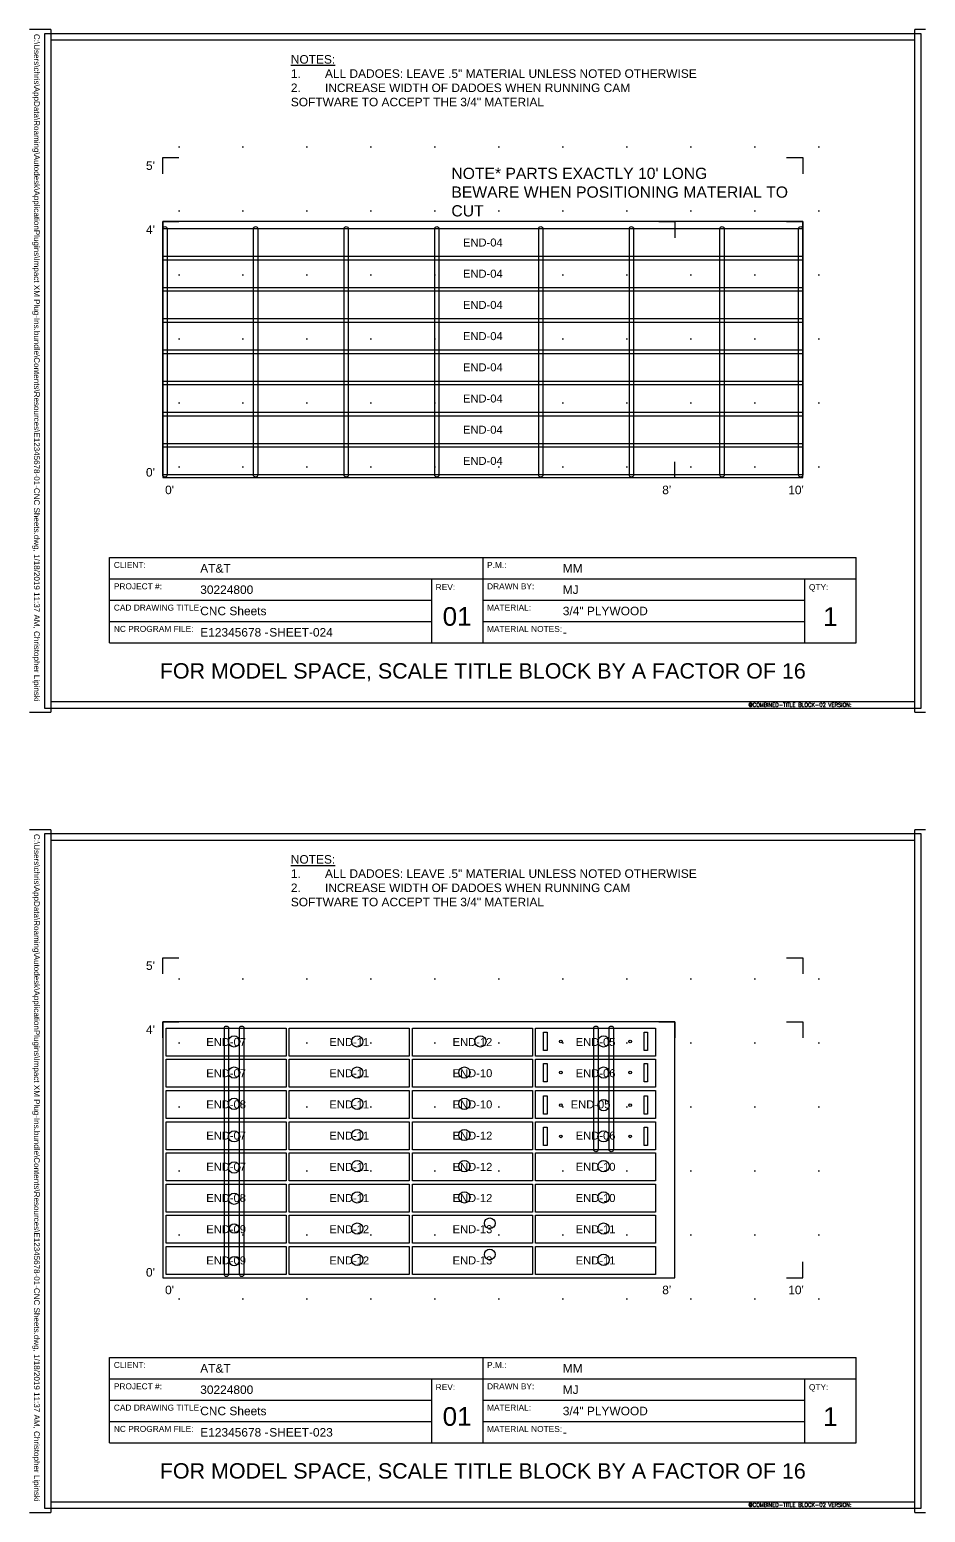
# Model space of a CAD drawing. Header units: inches. Extents: x 292 to 1880, y 512 to 1390.
# Drawn here: x 512 to 680, y 812 to 1090 of the extents above; entities that cross this region are included whole.
import ezdxf
from ezdxf.enums import TextEntityAlignment as Align

# ---------------------------------------------------------------- set-up
doc = ezdxf.new("R2010")
doc.units = ezdxf.units.IN
doc.header["$MEASUREMENT"] = 0
doc.layers.get('Defpoints').update_dxf_attribs({"true_color": 0xff8080})
for name, color, linetype in [('0_GRID', 11, 'Continuous'), ('MD_Annotation', 4, 'Continuous'), ('MD_Title Blocks', 40, 'Continuous'), ('NC_Dado 0.25 Deep', 151, 'Continuous'), ('NC_Drill_D0.5', 104, 'Continuous'), ('NC_Inside', 230, 'Continuous'), ('NC_Material', 5, 'Continuous'), ('NC_Outside', 74, 'Continuous')]:
    doc.layers.add(name, color=color, linetype=linetype)
doc.styles.add('ANNO', font='swissli.ttf')
doc.styles.get("Standard").update_dxf_attribs({"font": 'simplex.shx'})

# ---------------------------------------------------------------- blocks, each defined once
blk = doc.blocks.new('TBLOCK-CNC SHEET GRID-02')
at = {"layer": '0_GRID'}
h = blk.add_hatch(dxfattribs=at)
h.set_pattern_fill('GRID', color=11, scale=1.5, pattern_type=2)
h.set_pattern_definition([(0, (0.75, 1.5), (0, 1.5), [0, -1.5]), (0, (1.5, 1.5), (0, 1.5), [0, -1.5]), (0, (0, 1.5), (0, 1.5), [0, -1.5]), (0, (1.5, 0), (0, 1.5), [0, -1.5]), (0, (0.75, 0), (0, 1.5), [0, -1.5]), (0, (0, 0), (0, 1.5), [0, -1.5]), (0, (0.75, 0.75), (0, 1.5), [0, -1.5]), (0, (1.5, 0.75), (0, 1.5), [0, -1.5]), (0, (0, 0.75), (0, 1.5), [0, -1.5])])
h.paths.add_polyline_path([(7.75, 4), (-0.25, 4), (-0.25, -0.25), (7.75, -0.25)])
at = {"color": 14}
for p, q in [((0, 3.562), (0, 3.75)), ((0, 3.75), (0.187, 3.75)), ((7.312, 3.75), (7.5, 3.75)), ((7.5, 3.75), (7.5, 3.562)), ((0, 2.812), (0, 3)), ((0, 3), (0.187, 3)), ((5.812, 3), (6, 3)), ((6, 3), (6, 2.812)), ((7.312, 3), (7.5, 3)), ((7.5, 3), (7.5, 2.812)), ((0, 0.187), (0, 0)), ((6, 0), (6, 0.187)), ((7.5, 0), (7.5, 0.187)), ((0, 0), (0.187, 0)), ((5.812, 0), (6, 0)), ((7.312, 0), (7.5, 0))]:
    blk.add_line(p, q, dxfattribs=at)
at = {"color": 11, "char_height": 0.1, "style": 'ANNO'}
for s, insert, attachment_point in [("5'", (-0.094, 3.656), 6), ("4'", (-0.094, 2.906), 6), ("0'", (-0.094, 0.062), 6), ("0'", (0.078, -0.094), 2), ("8'", (5.906, -0.094), 2), ("10'", (7.422, -0.094), 2)]:
    blk.add_mtext(s, dxfattribs=dict(at, insert=insert, attachment_point=attachment_point))
blk = doc.blocks.new('TBLOCK-CNC NOTES-02')
at = {"color": 4, "linetype": 'Continuous', "insert": (0, 0), "char_height": 0.1, "width": 4.5, "attachment_point": 1, "style": 'ANNO'}
blk.add_mtext('\\A1;{\\LNOTES:\\P\\pi-0.3,l0.4,t0.4;}1.^IALL DADOES: LEAVE .5" MATERIAL UNLESS NOTED OTHERWISE\\P2.^IINCREASE WIDTH OF DADOES WHEN RUNNING CAM SOFTWARE TO ACCEPT THE 3/4" MATERIAL ', dxfattribs=at)
blk = doc.blocks.new('*U8')
at = {"color": 5}
for p, q in [((0.688, 1.688), (9.438, 1.688)), ((0.688, 0.788), (0.688, 1.688)), ((5.062, 1.688), (5.062, 0.688)), ((9.438, 0.688), (9.438, 1.688)), ((4.46, 1.438), (4.46, 0.688)), ((4.46, 1.438), (5.062, 1.438)), ((8.835, 1.438), (8.835, 0.688)), ((8.835, 1.438), (9.438, 1.438)), ((0.688, 0.688), (0.688, 0.788)), ((0.688, 0.688), (5.062, 0.688)), ((5.062, 0.688), (9.438, 0.688))]:
    blk.add_line(p, q, dxfattribs=at)
at = {"color": 9}
for p, q in [((0.688, 1.438), (4.46, 1.438)), ((5.062, 1.438), (8.835, 1.438)), ((0.688, 1.188), (4.46, 1.188)), ((5.062, 1.188), (8.835, 1.188)), ((0.688, 0.938), (4.46, 0.938)), ((5.062, 0.938), (8.835, 0.938))]:
    blk.add_line(p, q, dxfattribs=at)
blk.add_lwpolyline([(-0.075, -0.075), (10.2, -0.075), (10.2, 7.825), (-0.075, 7.825)], close=True, dxfattribs=at)
at = {"color": 5}
blk.add_lwpolyline([(0, 0), (10.125, 0), (10.125, 7.75), (0, 7.75)], close=True, dxfattribs=at)
at = {"layer": 'Defpoints'}
for p, q in [((0, 7.875), (-0.25, 7.875)), ((0, 7.875), (0, 7.75)), ((10.125, 7.75), (10.125, 7.875)), ((10.25, 7.875), (10.125, 7.875)), ((0, 0), (0, -0.125)), ((10.125, -0.125), (10.125, 0)), ((-0.25, -0.125), (0, -0.125)), ((10.125, -0.125), (10.25, -0.125))]:
    blk.add_line(p, q, dxfattribs=at)
for name, p in [('TBLOCK-CNC NOTES-02', (2.812, 7.577)), ('TBLOCK-CNC SHEET GRID-02', (1.312, 2.625))]:
    blk.add_blockref(name, p)
at = {"color": 4, "insert": (-0.22, 0), "char_height": 0.0675, "attachment_point": 9, "rotation": 270, "style": 'ANNO'}
blk.add_mtext('C:\\\\Users\\\\chris\\\\AppData\\\\Roaming\\\\Autodesk\\\\ApplicationPlugins\\\\Impact XM Plug-Ins.bundle\\\\Contents\\\\Resources\\\\E12345678-01-CNC Sheets.dwg, 1/18/2019 11:37 AM, Christopher Lipinski', dxfattribs=at)
at = {"color": 4, "style": 'ANNO'}
for s, insert, char_height, attachment_point in [('CLIENT:', (0.737, 1.637), 0.07, 1), ('P.M.:', (5.112, 1.637), 0.07, 1), ('PROJECT #:', (0.737, 1.387), 0.07, 1), ('REV:', (4.51, 1.377), 0.07, 1), ('DRAWN BY:', (5.112, 1.387), 0.07, 1), ('QTY:', (8.885, 1.377), 0.07, 1), ('CAD DRAWING TITLE:', (0.737, 1.137), 0.07, 1), ('CNC Sheets', (1.75, 1.062), 0.1, 4), ('01', (4.761, 0.997), 0.2188, 5), ('MATERIAL:', (5.112, 1.137), 0.07, 1), ('NC PROGRAM FILE:', (0.737, 0.888), 0.07, 1), ('MATERIAL NOTES:', (5.112, 0.887), 0.07, 1), ('E12345678 -', (1.75, 0.812), 0.1, 4)]:
    blk.add_mtext(s, dxfattribs=dict(at, insert=insert, char_height=char_height, attachment_point=attachment_point))
at = {"color": 14, "insert": (5.062, 0.344), "char_height": 0.18, "attachment_point": 5, "style": 'ANNO'}
blk.add_mtext('FOR MODEL SPACE, SCALE TITLE BLOCK BY A FACTOR OF 16', dxfattribs=at)
at = {"color": 4, "style": 'ANNO'}
for tag, p in [('CLIENT_2', (1.75, 1.562)), ('PM_2', (6, 1.562)), ('PROJECT_NO_2', (1.75, 1.312)), ('DET_2', (6, 1.312)), ('MATERIAL', (6, 1.062)), ('NC_PROG', (2.559, 0.812)), ('MATERIAL_NOTES', (6, 0.812))]:
    blk.add_attdef(tag, text='', height=0.1, dxfattribs=at).set_placement(p, align=Align.MIDDLE_LEFT)
blk.add_attdef('QTY', text='', height=0.219, dxfattribs=at).set_placement((9.136, 0.997), align=Align.MIDDLE_CENTER)
at = {"layer": 'Defpoints'}
blk.add_text('@COMBINED-TITLE BLOCK-02 VERSION:', height=0.045, dxfattribs=at).set_placement((8.175, -0.059))
at = {"layer": 'Defpoints', "flags": 2}
blk.add_attdef('TITLE_BLOCK_VERSION', (9.558, -0.059), '', height=0.045, dxfattribs=at)

msp = doc.modelspace()

# ---------------------------------------------------------------- linework, layer by layer
at = {"layer": 'NC_Dado 0.25 Deep'}
for points in [[(536.98, 1006.5), (536.98, 1052.7, -0.421843), (537.37, 1053.08, -0.421843), (537.77, 1052.7), (537.77, 1006.5, -0.421843), (537.37, 1006.12, -0.421843)], [(553.98, 1006.5), (553.98, 1052.7, -0.421843), (554.37, 1053.08, -0.421843), (554.77, 1052.7), (554.77, 1006.5, -0.421843), (554.37, 1006.12, -0.421842)], [(570.98, 1006.5), (570.98, 1052.7, -0.421843), (571.37, 1053.08, -0.421843), (571.77, 1052.7), (571.77, 1006.5, -0.421843), (571.37, 1006.12, -0.421843)], [(587.98, 1006.5), (587.98, 1052.7, -0.421843), (588.37, 1053.08, -0.421843), (588.77, 1052.7), (588.77, 1006.5, -0.421843), (588.37, 1006.12, -0.421843)], [(607.48, 1006.5), (607.48, 1052.7, -0.421843), (607.87, 1053.08, -0.421843), (608.27, 1052.7), (608.27, 1006.5, -0.421843), (607.87, 1006.12, -0.421843)], [(624.48, 1006.5), (624.48, 1052.7, -0.421843), (624.87, 1053.08, -0.421843), (625.27, 1052.7), (625.27, 1006.5, -0.421843), (624.87, 1006.12, -0.421843)], [(641.48, 1006.5), (641.48, 1052.7, -0.421843), (641.87, 1053.08, -0.421843), (642.27, 1052.7), (642.27, 1006.5, -0.421843), (641.87, 1006.12, -0.421843)], [(656.23, 1006.5), (656.23, 1052.7, -0.421843), (656.62, 1053.08, -0.421843), (657.02, 1052.7), (657.02, 1006.5, -0.421843), (656.62, 1006.12, -0.421843)], [(548.52, 856.6), (548.52, 902.8, -0.421843), (548.91, 903.18, -0.421843), (549.31, 902.8), (549.31, 856.6, -0.421843), (548.91, 856.22, -0.421843)], [(551.39, 856.6), (551.39, 902.8, -0.421843), (551.79, 903.18, -0.421843), (552.18, 902.8), (552.18, 856.6, -0.421843), (551.79, 856.22, -0.421843)], [(617.82, 880), (617.82, 902.8, -0.421843), (618.21, 903.18, -0.421843), (618.61, 902.8), (618.61, 880, -0.421843), (618.21, 879.62, -0.421843)], [(620.69, 880), (620.69, 902.8, -0.421843), (621.09, 903.18, -0.421843), (621.48, 902.8), (621.48, 880, -0.421843), (621.09, 879.62, -0.421843)]]:
    msp.add_lwpolyline(points, format="xyb", close=True, dxfattribs=at)
at = {"layer": 'NC_Drill_D0.5'}
for centre in [(611.65, 900.3), (624.65, 900.3), (611.65, 894.45), (624.65, 894.45), (611.65, 888.35), (624.65, 888.35), (611.65, 882.5), (624.65, 882.5)]:
    msp.add_circle(centre, 0.25, dxfattribs=at)
at = {"layer": 'NC_Inside'}
for points in [[(608.4, 898.58), (608.4, 902.02), (609.06, 902.02), (609.06, 898.58)], [(627.24, 898.58), (627.24, 902.02), (627.9, 902.02), (627.9, 898.58)], [(608.4, 892.73), (608.4, 896.17), (609.06, 896.17), (609.06, 892.73)], [(627.24, 892.73), (627.24, 896.17), (627.9, 896.17), (627.9, 892.73)], [(609.06, 890.07), (609.06, 886.63), (608.4, 886.63), (608.4, 890.07)], [(627.9, 890.07), (627.9, 886.63), (627.24, 886.63), (627.24, 890.07)], [(609.06, 884.22), (609.06, 880.78), (608.4, 880.78), (608.4, 884.22)], [(627.9, 884.22), (627.9, 880.78), (627.24, 880.78), (627.24, 884.22)]]:
    msp.add_lwpolyline(points, close=True, dxfattribs=at)
for centre, radius in [((550.35, 900.3), 1.06), ((573.45, 900.3), 1.06), ((596.55, 900.3), 1.06), ((619.65, 900.3), 1.06), ((550.35, 894.45), 1.06), ((573.45, 894.45), 1.06), ((593.55, 894.45), 1.06), ((619.65, 894.45), 1.06), ((550.35, 888.6), 1.06), ((573.45, 888.6), 1.06), ((593.55, 888.6), 1.06), ((619.65, 888.35), 1.06), ((550.35, 882.5), 1.06), ((573.45, 882.75), 1.06), ((593.55, 882.75), 1.06), ((619.65, 882.5), 1.06), ((550.35, 876.65), 1.06), ((573.45, 876.9), 1.06), ((593.55, 876.9), 1.06), ((619.65, 876.9), 1.06), ((550.35, 870.8), 1.06), ((573.45, 871.05), 1.06), ((593.55, 871.05), 1.06), ((619.65, 871.05), 1.06), ((550.35, 865.2), 0.875), ((573.45, 865.2), 1.06), ((598.3, 866.2), 1), ((619.65, 865.2), 1.06), ((550.35, 859.1), 0.875), ((573.45, 859.35), 1.06), ((598.3, 860.35), 1), ((619.65, 859.35), 1.06)]:
    msp.add_circle(centre, radius, dxfattribs=at)
at = {"layer": 'NC_Material', "linetype": 'Continuous'}
for points in [[(537, 1006), (657, 1006), (657, 1054), (537, 1054)], [(537, 856), (633, 856), (633, 904), (537, 904)]]:
    msp.add_lwpolyline(points, close=True, dxfattribs=at)
at = {"layer": 'NC_Outside'}
for points in [[(537, 1047.45), (537, 1052.7), (657, 1052.7), (657, 1047.45)], [(537, 1041.6), (537, 1046.85), (657, 1046.85), (657, 1041.6)], [(537, 1035.75), (537, 1041), (657, 1041), (657, 1035.75)], [(537, 1029.9), (537, 1035.15), (657, 1035.15), (657, 1029.9)], [(537, 1024.05), (537, 1029.3), (657, 1029.3), (657, 1024.05)], [(537, 1018.2), (537, 1023.45), (657, 1023.45), (657, 1018.2)], [(537, 1012.35), (537, 1017.6), (657, 1017.6), (657, 1012.35)], [(537, 1006.5), (537, 1011.75), (657, 1011.75), (657, 1006.5)], [(537.6, 897.55), (537.6, 902.8), (560.1, 902.8), (560.1, 897.55)], [(560.7, 897.55), (560.7, 902.8), (583.2, 902.8), (583.2, 897.55)], [(583.8, 897.55), (583.8, 902.8), (606.3, 902.8), (606.3, 897.55)], [(606.9, 897.55), (606.9, 902.8), (629.4, 902.8), (629.4, 897.55)], [(537.6, 891.7), (537.6, 896.95), (560.1, 896.95), (560.1, 891.7)], [(560.7, 891.7), (560.7, 896.95), (583.2, 896.95), (583.2, 891.7)], [(583.8, 891.7), (583.8, 896.95), (606.3, 896.95), (606.3, 891.7)], [(606.9, 891.7), (606.9, 896.95), (629.4, 896.95), (629.4, 891.7)], [(537.6, 885.85), (537.6, 891.1), (560.1, 891.1), (560.1, 885.85)], [(560.7, 885.85), (560.7, 891.1), (583.2, 891.1), (583.2, 885.85)], [(583.8, 885.85), (583.8, 891.1), (606.3, 891.1), (606.3, 885.85)], [(629.4, 891.1), (629.4, 885.85), (606.9, 885.85), (606.9, 891.1)], [(537.6, 880), (537.6, 885.25), (560.1, 885.25), (560.1, 880)], [(560.7, 880), (560.7, 885.25), (583.2, 885.25), (583.2, 880)], [(583.8, 880), (583.8, 885.25), (606.3, 885.25), (606.3, 880)], [(606.9, 880), (606.9, 885.25), (629.4, 885.25), (629.4, 880)], [(537.6, 874.15), (537.6, 879.4), (560.1, 879.4), (560.1, 874.15)], [(560.7, 874.15), (560.7, 879.4), (583.2, 879.4), (583.2, 874.15)], [(583.8, 874.15), (583.8, 879.4), (606.3, 879.4), (606.3, 874.15)], [(606.9, 874.15), (606.9, 879.4), (629.4, 879.4), (629.4, 874.15)], [(537.6, 868.3), (537.6, 873.55), (560.1, 873.55), (560.1, 868.3)], [(560.7, 868.3), (560.7, 873.55), (583.2, 873.55), (583.2, 868.3)], [(583.8, 868.3), (583.8, 873.55), (606.3, 873.55), (606.3, 868.3)], [(606.9, 868.3), (606.9, 873.55), (629.4, 873.55), (629.4, 868.3)], [(537.6, 862.45), (537.6, 867.7), (560.1, 867.7), (560.1, 862.45)], [(560.7, 862.45), (560.7, 867.7), (583.2, 867.7), (583.2, 862.45)], [(583.8, 862.45), (583.8, 867.7), (606.3, 867.7), (606.3, 862.45)], [(606.9, 862.45), (606.9, 867.7), (629.4, 867.7), (629.4, 862.45)], [(537.6, 856.6), (537.6, 861.85), (560.1, 861.85), (560.1, 856.6)], [(560.7, 856.6), (560.7, 861.85), (583.2, 861.85), (583.2, 856.6)], [(583.8, 856.6), (583.8, 861.85), (606.3, 861.85), (606.3, 856.6)], [(606.9, 856.6), (606.9, 861.85), (629.4, 861.85), (629.4, 856.6)]]:
    msp.add_lwpolyline(points, close=True, dxfattribs=at)

# ---------------------------------------------------------------- block references
at = {"layer": 'MD_Title Blocks'}
ref = msp.add_blockref('*U8', (516, 964), dxfattribs=dict(at, xscale=16, yscale=16, zscale=16))
ref.add_attrib('CLIENT_2', 'AT&T', dxfattribs={"layer": '0', "color": 4, "height": 1.6, "style": 'ANNO'}).set_placement((544, 989), align=Align.MIDDLE_LEFT)
ref.add_attrib('PROJECT_NO_2', '30224800', dxfattribs={"layer": '0', "color": 4, "height": 1.6, "style": 'ANNO'}).set_placement((544, 985), align=Align.MIDDLE_LEFT)
ref.add_attrib('PM_2', 'MM', dxfattribs={"layer": '0', "color": 4, "height": 1.6, "style": 'ANNO'}).set_placement((612, 989), align=Align.MIDDLE_LEFT)
ref.add_attrib('DET_2', 'MJ', dxfattribs={"layer": '0', "color": 4, "height": 1.6, "style": 'ANNO'}).set_placement((612, 985), align=Align.MIDDLE_LEFT)
ref.add_attrib('NC_PROG', 'SHEET-024', dxfattribs={"layer": '0', "color": 4, "height": 1.6, "style": 'ANNO'}).set_placement((556.94, 977), align=Align.MIDDLE_LEFT)
ref.add_attrib('MATERIAL', '3/4" PLYWOOD', dxfattribs={"layer": '0', "color": 4, "height": 1.6, "style": 'ANNO'}).set_placement((612, 981), align=Align.MIDDLE_LEFT)
ref.add_attrib('MATERIAL_NOTES', '-', dxfattribs={"layer": '0', "color": 4, "height": 1.6, "style": 'ANNO'}).set_placement((612, 977), align=Align.MIDDLE_LEFT)
ref.add_attrib('QTY', '1', dxfattribs={"layer": '0', "color": 4, "height": 3.5, "style": 'ANNO'}).set_placement((662.18, 979.95), align=Align.MIDDLE_CENTER)
ref = msp.add_blockref('*U8', (516, 814), dxfattribs=dict(at, xscale=16, yscale=16, zscale=16))
ref.add_attrib('CLIENT_2', 'AT&T', dxfattribs={"layer": '0', "color": 4, "height": 1.6, "style": 'ANNO'}).set_placement((544, 839), align=Align.MIDDLE_LEFT)
ref.add_attrib('PROJECT_NO_2', '30224800', dxfattribs={"layer": '0', "color": 4, "height": 1.6, "style": 'ANNO'}).set_placement((544, 835), align=Align.MIDDLE_LEFT)
ref.add_attrib('PM_2', 'MM', dxfattribs={"layer": '0', "color": 4, "height": 1.6, "style": 'ANNO'}).set_placement((612, 839), align=Align.MIDDLE_LEFT)
ref.add_attrib('DET_2', 'MJ', dxfattribs={"layer": '0', "color": 4, "height": 1.6, "style": 'ANNO'}).set_placement((612, 835), align=Align.MIDDLE_LEFT)
ref.add_attrib('NC_PROG', 'SHEET-023', dxfattribs={"layer": '0', "color": 4, "height": 1.6, "style": 'ANNO'}).set_placement((556.94, 827), align=Align.MIDDLE_LEFT)
ref.add_attrib('MATERIAL', '3/4" PLYWOOD', dxfattribs={"layer": '0', "color": 4, "height": 1.6, "style": 'ANNO'}).set_placement((612, 831), align=Align.MIDDLE_LEFT)
ref.add_attrib('MATERIAL_NOTES', '-', dxfattribs={"layer": '0', "color": 4, "height": 1.6, "style": 'ANNO'}).set_placement((612, 827), align=Align.MIDDLE_LEFT)
ref.add_attrib('QTY', '1', dxfattribs={"layer": '0', "color": 4, "height": 3.5, "style": 'ANNO'}).set_placement((662.18, 829.95), align=Align.MIDDLE_CENTER)

# ---------------------------------------------------------------- texts
at = {"layer": 'MD_Annotation', "linetype": 'Continuous', "insert": (591.1, 1064.11), "char_height": 2.1075, "attachment_point": 1, "style": 'ANNO'}
msp.add_mtext_dynamic_manual_height_columns("NOTE* PARTS EXACTLY 10' LONG\\PBEWARE WHEN POSITIONING MATERIAL TO CUT", width=64.4857, gutter_width=1, heights=[0], dxfattribs=at)
at = {"layer": 'MD_Annotation', "linetype": 'Continuous', "char_height": 1.5, "attachment_point": 5, "style": 'ANNO'}
for s, insert in [('END-04', (597, 1050.08)), ('END-04', (597, 1044.23)), ('END-04', (597, 1038.38)), ('END-04', (597, 1032.53)), ('END-04', (597, 1026.68)), ('END-04', (597, 1020.83)), ('END-04', (597, 1014.98)), ('END-04', (597, 1009.13)), ('END-07', (548.85, 900.18)), ('END-11', (571.95, 900.18)), ('END-12', (595.05, 900.18)), ('END-05', (618.15, 900.18)), ('END-07', (548.85, 894.33)), ('END-11', (571.95, 894.33)), ('END-10', (595.05, 894.33)), ('END-06', (618.15, 894.33)), ('END-08', (548.85, 888.48)), ('END-11', (571.95, 888.48)), ('END-10', (595.05, 888.48)), ('END-05', (617.21, 888.48)), ('END-07', (548.85, 882.63)), ('END-11', (571.95, 882.63)), ('END-12', (595.05, 882.63)), ('END-06', (618.15, 882.63)), ('END-07', (548.85, 876.78)), ('END-11', (571.95, 876.78)), ('END-12', (595.05, 876.78)), ('END-10', (618.15, 876.78)), ('END-08', (548.85, 870.93)), ('END-11', (571.95, 870.93)), ('END-12', (595.05, 870.93)), ('END-10', (618.15, 870.93)), ('END-09', (548.85, 865.08)), ('END-12', (571.95, 865.08)), ('END-13', (595.05, 865.08)), ('END-11', (618.15, 865.08)), ('END-09', (548.85, 859.23)), ('END-12', (571.95, 859.23)), ('END-13', (595.05, 859.23)), ('END-11', (618.15, 859.23))]:
    msp.add_mtext(s, dxfattribs=dict(at, insert=insert))

doc.saveas('drawing.dxf')
